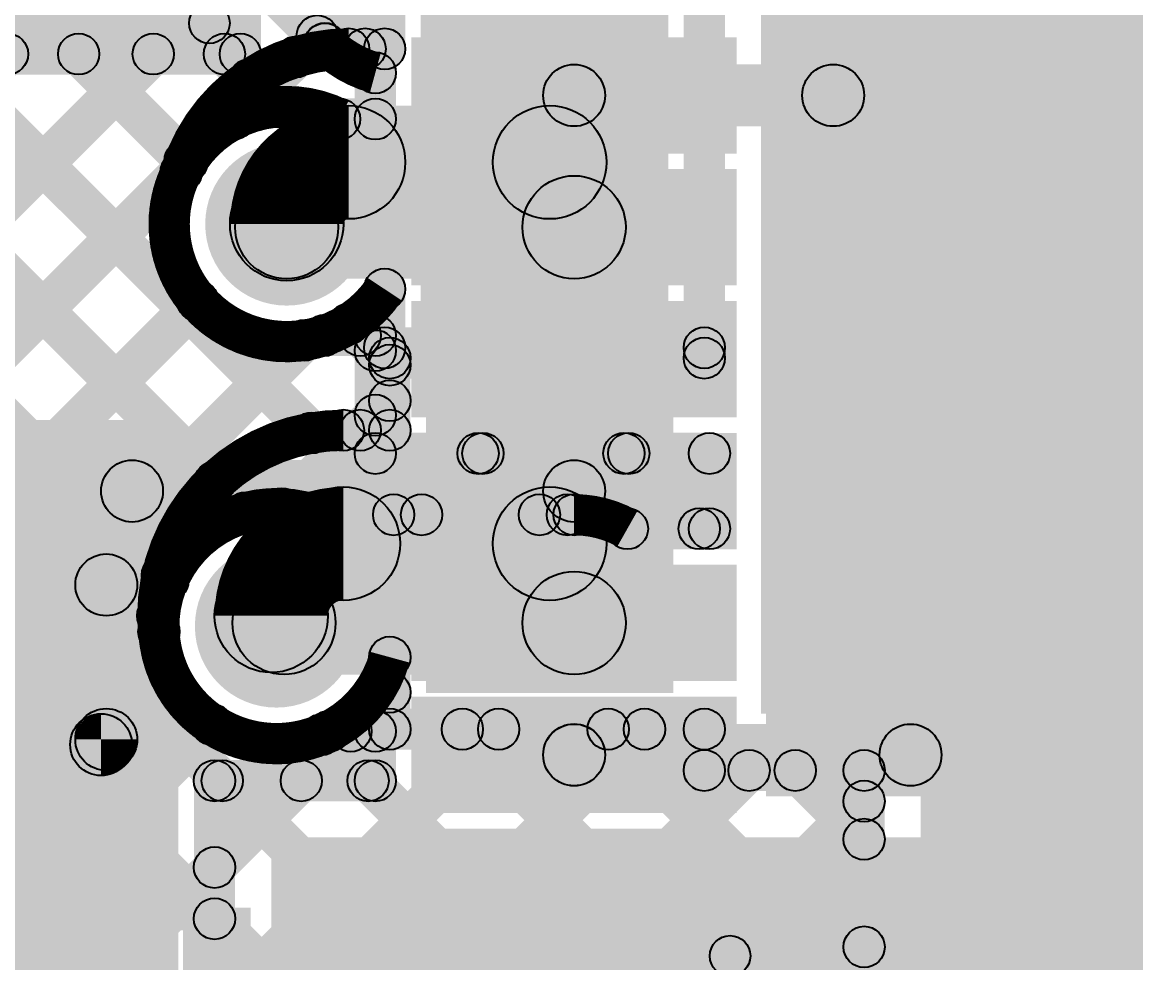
# Model space of a CAD drawing. Header units: millimetres. Extents: x -0.24 to 2.5, y 0 to 2.55.
# Drawn here: x 1.8407 to 2.0567, y 0.5047 to 0.6872 of the extents above; entities that cross this region are included whole.
import ezdxf

# ---------------------------------------------------------------- set-up
doc = ezdxf.new("R2010")
doc.units = ezdxf.units.MM
doc.header["$MEASUREMENT"] = 0
for name, color, linetype in [('BottomLayer', 5, 'Continuous'), ('BottomPaste', 16, 'Continuous'), ('BottomSolder', 6, 'Continuous'), ('TopLayer', 1, 'Continuous'), ('TopOverlay', 2, 'Continuous'), ('TopPaste', 8, 'Continuous'), ('TopSolder', 216, 'Continuous'), ('ViaHoleLayer', 16, 'Continuous')]:
    doc.layers.add(name, color=color, linetype=linetype)

# ---------------------------------------------------------------- blocks, each defined once
blk = doc.blocks.new('RES_0805_B_77')
at = {"layer": 'BottomLayer'}
for points in [[(-0.06, 0.025), (-0.02, 0.025), (-0.02, -0.025), (-0.06, -0.025)], [(0.02, 0.025), (0.06, 0.025), (0.06, -0.025), (0.02, -0.025)]]:
    blk.add_hatch(color=5, dxfattribs=at).paths.add_polyline_path(points)
at = {"layer": 'BottomPaste'}
for points in [[(-0.06, 0.025), (-0.02, 0.025), (-0.02, -0.025), (-0.06, -0.025)], [(0.02, 0.025), (0.06, 0.025), (0.06, -0.025), (0.02, -0.025)]]:
    blk.add_hatch(color=16, dxfattribs=at).paths.add_polyline_path(points)
at = {"layer": 'BottomSolder'}
for points in [[(-0.064, 0.029), (-0.016, 0.029), (-0.016, -0.029), (-0.064, -0.029)], [(0.016, 0.029), (0.064, 0.029), (0.064, -0.029), (0.016, -0.029)]]:
    blk.add_hatch(color=6, dxfattribs=at).paths.add_polyline_path(points)
blk = doc.blocks.new('RES_0805_82')
at = {"layer": 'TopLayer'}
for points in [[(-0.06, 0.025), (-0.02, 0.025), (-0.02, -0.025), (-0.06, -0.025)], [(0.02, 0.025), (0.06, 0.025), (0.06, -0.025), (0.02, -0.025)]]:
    blk.add_hatch(color=1, dxfattribs=at).paths.add_polyline_path(points)
at = {"layer": 'TopOverlay'}
h = blk.add_hatch(color=2, dxfattribs=at)
edge = h.paths.add_edge_path()
edge.add_arc((-0.065, 0.03), 0.003937, 0, 360)
h = blk.add_hatch(color=2, dxfattribs=at)
edge = h.paths.add_edge_path()
edge.add_arc((-0.065, 0.03), 0.003937, 0, 360)
for points in [[(-0.065, 0.026063), (-0.065, 0.033937), (0.065, 0.033937), (0.065, 0.026063)], [(-0.061063, -0.03), (-0.068937, -0.03), (-0.068937, 0.03), (-0.061063, 0.03)], [(0.068937, -0.03), (0.061063, -0.03), (0.061063, 0.03), (0.068937, 0.03)], [(-0.065, -0.033937), (-0.065, -0.026063), (0.065, -0.026063), (0.065, -0.033937)]]:
    blk.add_hatch(color=2, dxfattribs=at).paths.add_polyline_path(points)
h = blk.add_hatch(color=2, dxfattribs=at)
edge = h.paths.add_edge_path()
edge.add_arc((0.065, 0.03), 0.003937, 0, 360)
h = blk.add_hatch(color=2, dxfattribs=at)
edge = h.paths.add_edge_path()
edge.add_arc((0.065, 0.03), 0.003937, 0, 360)
h = blk.add_hatch(color=2, dxfattribs=at)
edge = h.paths.add_edge_path()
edge.add_arc((-0.065, -0.03), 0.003937, 0, 360)
h = blk.add_hatch(color=2, dxfattribs=at)
edge = h.paths.add_edge_path()
edge.add_arc((-0.065, -0.03), 0.003937, 0, 360)
h = blk.add_hatch(color=2, dxfattribs=at)
edge = h.paths.add_edge_path()
edge.add_arc((0.065, -0.03), 0.003937, 0, 360)
h = blk.add_hatch(color=2, dxfattribs=at)
edge = h.paths.add_edge_path()
edge.add_arc((0.065, -0.03), 0.003937, 0, 360)
at = {"layer": 'TopPaste'}
for points in [[(-0.06, 0.025), (-0.02, 0.025), (-0.02, -0.025), (-0.06, -0.025)], [(0.02, 0.025), (0.06, 0.025), (0.06, -0.025), (0.02, -0.025)]]:
    blk.add_hatch(color=8, dxfattribs=at).paths.add_polyline_path(points)
at = {"layer": 'TopSolder'}
for points in [[(-0.064, 0.029), (-0.016, 0.029), (-0.016, -0.029), (-0.064, -0.029)], [(0.016, 0.029), (0.064, 0.029), (0.064, -0.029), (0.016, -0.029)]]:
    blk.add_hatch(color=216, dxfattribs=at).paths.add_polyline_path(points)
at = {"layer": 'TopOverlay'}
for centre in [(-0.065, 0.03), (-0.065, 0.03), (0.065, 0.03), (0.065, 0.03), (-0.065, -0.03), (-0.065, -0.03), (0.065, -0.03), (0.065, -0.03)]:
    blk.add_circle(centre, 0.003937, dxfattribs=at)
blk = doc.blocks.new('RES_0805_B_83')
at = {"layer": 'BottomLayer'}
for points in [[(-0.06, 0.025), (-0.02, 0.025), (-0.02, -0.025), (-0.06, -0.025)], [(0.02, 0.025), (0.06, 0.025), (0.06, -0.025), (0.02, -0.025)]]:
    blk.add_hatch(color=5, dxfattribs=at).paths.add_polyline_path(points)
at = {"layer": 'BottomPaste'}
for points in [[(-0.06, 0.025), (-0.02, 0.025), (-0.02, -0.025), (-0.06, -0.025)], [(0.02, 0.025), (0.06, 0.025), (0.06, -0.025), (0.02, -0.025)]]:
    blk.add_hatch(color=16, dxfattribs=at).paths.add_polyline_path(points)
at = {"layer": 'BottomSolder'}
for points in [[(-0.064, 0.029), (-0.016, 0.029), (-0.016, -0.029), (-0.064, -0.029)], [(0.016, 0.029), (0.064, 0.029), (0.064, -0.029), (0.016, -0.029)]]:
    blk.add_hatch(color=6, dxfattribs=at).paths.add_polyline_path(points)
blk = doc.blocks.new('16_TSSOP_102')
at = {"layer": 'TopLayer'}
for points in [[(-0.13681, 0.07126), (-0.08169, 0.07126), (-0.08169, 0.05669), (-0.13681, 0.05669)], [(-0.13681, 0.04567), (-0.08169, 0.04567), (-0.08169, 0.0311), (-0.13681, 0.0311)], [(-0.13681, 0.02008), (-0.08169, 0.02008), (-0.08169, 0.00551), (-0.13681, 0.00551)], [(-0.13681, -0.00551), (-0.08169, -0.00551), (-0.08169, -0.02008), (-0.13681, -0.02008)], [(-0.13681, -0.0311), (-0.08169, -0.0311), (-0.08169, -0.04567), (-0.13681, -0.04567)], [(-0.13681, -0.05669), (-0.08169, -0.05669), (-0.08169, -0.07126), (-0.13681, -0.07126)], [(-0.13681, -0.08228), (-0.08169, -0.08228), (-0.08169, -0.09685), (-0.13681, -0.09685)]]:
    blk.add_hatch(color=1, dxfattribs=at).paths.add_polyline_path(points)
at = {"layer": 'TopOverlay'}
h = blk.add_hatch(color=2, dxfattribs=at)
edge = h.paths.add_edge_path()
edge.add_arc((-0.079, -0.103), 0.00394, 0, 360)
blk.add_hatch(color=2, dxfattribs=at).paths.add_polyline_path([(-0.079, -0.10694), (-0.079, -0.09906), (0.079, -0.09906), (0.079, -0.10694)])
at = {"layer": 'TopPaste'}
for points in [[(-0.13681, 0.07126), (-0.08169, 0.07126), (-0.08169, 0.05669), (-0.13681, 0.05669)], [(-0.13681, 0.04567), (-0.08169, 0.04567), (-0.08169, 0.0311), (-0.13681, 0.0311)], [(-0.13681, 0.02008), (-0.08169, 0.02008), (-0.08169, 0.00551), (-0.13681, 0.00551)], [(-0.13681, -0.00551), (-0.08169, -0.00551), (-0.08169, -0.02008), (-0.13681, -0.02008)], [(-0.13681, -0.0311), (-0.08169, -0.0311), (-0.08169, -0.04567), (-0.13681, -0.04567)], [(-0.13681, -0.05669), (-0.08169, -0.05669), (-0.08169, -0.07126), (-0.13681, -0.07126)], [(-0.13681, -0.08228), (-0.08169, -0.08228), (-0.08169, -0.09685), (-0.13681, -0.09685)]]:
    blk.add_hatch(color=8, dxfattribs=at).paths.add_polyline_path(points)
at = {"layer": 'TopSolder'}
for points in [[(-0.14081, 0.07526), (-0.07769, 0.07526), (-0.07769, 0.05269), (-0.14081, 0.05269)], [(-0.14081, 0.04967), (-0.07769, 0.04967), (-0.07769, 0.0271), (-0.14081, 0.0271)], [(-0.14081, 0.02408), (-0.07769, 0.02408), (-0.07769, 0.00151), (-0.14081, 0.00151)], [(-0.14081, -0.00151), (-0.07769, -0.00151), (-0.07769, -0.02408), (-0.14081, -0.02408)], [(-0.14081, -0.0271), (-0.07769, -0.0271), (-0.07769, -0.04967), (-0.14081, -0.04967)], [(-0.14081, -0.05269), (-0.07769, -0.05269), (-0.07769, -0.07526), (-0.14081, -0.07526)], [(-0.14081, -0.07828), (-0.07769, -0.07828), (-0.07769, -0.10085), (-0.14081, -0.10085)]]:
    blk.add_hatch(color=216, dxfattribs=at).paths.add_polyline_path(points)
at = {"layer": 'TopOverlay'}
blk.add_circle((-0.079, -0.103), 0.00394, dxfattribs=at)

msp = doc.modelspace()

# ---------------------------------------------------------------- hatches: boundary and pattern name
at = {"layer": 'BottomLayer'}
for points in [[(1.89669, 0.67762), (1.89103, 0.68328), (2.35905, 1.15129), (2.3647, 1.14564)], [(1.33567, 0.17317), (1.33001, 0.17883), (2.30201, 1.15083), (2.30767, 1.14517)], [(1.36395, 0.17317), (1.3583, 0.17883), (2.3303, 1.15083), (2.33595, 1.14517)], [(1.48317, 1.10038), (1.48883, 1.10603), (1.91003, 0.68483), (1.90438, 0.67917)], [(1.48317, 1.07209), (1.48883, 1.07775), (1.88766, 0.67891), (1.88201, 0.67326)], [(1.48317, 1.04381), (1.48883, 1.04947), (1.87514, 0.66315), (1.86948, 0.6575)], [(1.48317, 1.01553), (1.48883, 1.02118), (1.89971, 0.6103), (1.89405, 0.60465)], [(1.48317, 0.98724), (1.48883, 0.9929), (1.88091, 0.60081), (1.87526, 0.59516)], [(1.48317, 0.95896), (1.48883, 0.96461), (1.87071, 0.58274), (1.86505, 0.57708)], [(1.48317, 0.93067), (1.48883, 0.93633), (2.00683, 0.41833), (2.00117, 0.41267)], [(1.48317, 0.90239), (1.48883, 0.90805), (2.00683, 0.39005), (2.00117, 0.38439)], [(1.48317, 0.8741), (1.48883, 0.87976), (2.00683, 0.36176), (2.00117, 0.3561)], [(1.984, 0.553), (2.114, 0.553), (2.114, 0.699), (1.984, 0.699)], [(1.915, 0.682), (1.907, 0.682), (1.907, 0.696), (1.915, 0.696)], [(1.977, 0.624), (1.969, 0.624), (1.969, 0.696), (1.977, 0.696)], [(1.977, 0.624), (1.969, 0.624), (1.969, 0.696), (1.977, 0.696)], [(1.904, 0.678), (1.904, 0.686), (1.911, 0.686), (1.911, 0.678)], [(1.904, 0.649), (1.904, 0.671), (1.943, 0.671), (1.943, 0.649)], [(1.39224, 0.17317), (1.38658, 0.17883), (1.86872, 0.66097), (1.87438, 0.65531)], [(1.42052, 0.17317), (1.41486, 0.17883), (1.87193, 0.63589), (1.87759, 0.63024)], [(1.915, 0.624), (1.907, 0.624), (1.907, 0.63538), (1.915, 0.63538)], [(1.9012, 0.62579), (1.90685, 0.63144), (1.91483, 0.62347), (1.90917, 0.61781)], [(1.44881, 0.17317), (1.44315, 0.17883), (1.8926, 0.62828), (1.89825, 0.62262)], [(1.911, 0.62), (1.911, 0.628), (1.973, 0.628), (1.973, 0.62)], [(1.912, 0.618), (1.912, 0.626), (1.973, 0.626), (1.973, 0.618)], [(1.916, 0.608), (1.908, 0.608), (1.908, 0.622), (1.916, 0.622)], [(1.90909, 0.60517), (1.90343, 0.61083), (1.90917, 0.61657), (1.91483, 0.61091)], [(1.903, 0.604), (1.903, 0.612), (1.912, 0.612), (1.912, 0.604)], [(1.903, 0.575), (1.903, 0.597), (1.943, 0.597), (1.943, 0.575)], [(2.015, 0.303), (2.067, 0.303), (2.067, 0.578), (2.015, 0.578)], [(1.47709, 0.17317), (1.47143, 0.17883), (1.86438, 0.57178), (1.87004, 0.56612)], [(1.916, 0.55), (1.908, 0.55), (1.908, 0.56397), (1.916, 0.56397)], [(1.53366, 0.17317), (1.528, 0.17883), (1.90917, 0.56), (1.91483, 0.55434)], [(1.50537, 0.17317), (1.49972, 0.17883), (1.87465, 0.55376), (1.88031, 0.5481)], [(1.912, 0.546), (1.912, 0.554), (1.973, 0.554), (1.973, 0.546)], [(1.56194, 0.17317), (1.55629, 0.17883), (1.93029, 0.55283), (1.93594, 0.54717)], [(1.59023, 0.17317), (1.58457, 0.17883), (1.95857, 0.55283), (1.96423, 0.54717)], [(1.89599, 0.54614), (1.90165, 0.55179), (2.00683, 0.44661), (2.00117, 0.44096)], [(1.92324, 0.54717), (1.9289, 0.55283), (2.00683, 0.4749), (2.00117, 0.46924)], [(1.95153, 0.54717), (1.95718, 0.55283), (2.00683, 0.50318), (2.00117, 0.49753)], [(1.977, 0.542), (1.969, 0.542), (1.969, 0.55), (1.977, 0.55)], [(1.61851, 0.17317), (1.61285, 0.17883), (1.97885, 0.54483), (1.98451, 0.53917)], [(1.973, 0.538), (1.973, 0.546), (2.004, 0.546), (2.004, 0.538)], [(1.98781, 0.53917), (1.99347, 0.54483), (2.00683, 0.53147), (2.00117, 0.52581)], [(2.008, 0.292), (2, 0.292), (2, 0.542), (2.008, 0.542)], [(1.6468, 0.17317), (1.64114, 0.17883), (2.00117, 0.53886), (2.00683, 0.5332)], [(1.67508, 0.17317), (1.66942, 0.17883), (2.00117, 0.51058), (2.00683, 0.50492)]]:
    msp.add_hatch(color=5, dxfattribs=at).paths.add_polyline_path(points)
h = msp.add_hatch(color=5, dxfattribs=at)
edge = h.paths.add_edge_path()
edge.add_arc((1.904, 0.682), 0.004, 0, 360)
h = msp.add_hatch(color=5, dxfattribs=at)
edge = h.paths.add_edge_path()
edge.add_arc((1.904, 0.682), 0.004, 0, 360)
h = msp.add_hatch(color=5, dxfattribs=at)
edge = h.paths.add_edge_path()
edge.add_arc((1.9072, 0.682), 0.004, 0, 360)
h = msp.add_hatch(color=5, dxfattribs=at)
edge = h.paths.add_edge_path()
edge.add_arc((1.911, 0.682), 0.004, 0, 360)
h = msp.add_hatch(color=5, dxfattribs=at)
edge = h.paths.add_edge_path()
edge.add_arc((1.911, 0.682), 0.004, 0, 360)
h = msp.add_hatch(color=5, dxfattribs=at)
edge = h.paths.add_edge_path()
edge.add_arc((1.89386, 0.68045), 0.004, 0, 360)
h = msp.add_hatch(color=5, dxfattribs=at)
edge = h.paths.add_edge_path()
edge.add_arc((1.88484, 0.67608), 0.004, 0, 360)
h = msp.add_hatch(color=5, dxfattribs=at)
edge = h.paths.add_edge_path()
edge.add_arc((1.904, 0.66), 0.011, 0, 360)
h = msp.add_hatch(color=5, dxfattribs=at)
edge = h.paths.add_edge_path()
edge.add_arc((1.904, 0.66), 0.011, 0, 360)
h = msp.add_hatch(color=5, dxfattribs=at)
edge = h.paths.add_edge_path()
edge.add_arc((1.943, 0.66), 0.011, 0, 360)
h = msp.add_hatch(color=5, dxfattribs=at)
edge = h.paths.add_edge_path()
edge.add_arc((1.87231, 0.66033), 0.004, 0, 360)
h = msp.add_hatch(color=5, dxfattribs=at)
edge = h.paths.add_edge_path()
edge.add_arc((1.87151, 0.65803), 0.004, 0, 360)
h = msp.add_hatch(color=5, dxfattribs=at)
edge = h.paths.add_edge_path()
edge.add_arc((1.87151, 0.65803), 0.004, 0, 360)
h = msp.add_hatch(color=5, dxfattribs=at)
edge = h.paths.add_edge_path()
edge.add_arc((1.87155, 0.65814), 0.004, 0, 360)
h = msp.add_hatch(color=5, dxfattribs=at)
edge = h.paths.add_edge_path()
edge.add_arc((1.892, 0.648), 0.01181, 0, 360)
h = msp.add_hatch(color=5, dxfattribs=at)
edge = h.paths.add_edge_path()
edge.add_arc((1.892, 0.648), 0.011, 0, 360)
h = msp.add_hatch(color=5, dxfattribs=at)
edge = h.paths.add_edge_path()
edge.add_arc((1.911, 0.63538), 0.004, 0, 360)
h = msp.add_hatch(color=5, dxfattribs=at)
edge = h.paths.add_edge_path()
edge.add_arc((1.911, 0.63538), 0.004, 0, 360)
h = msp.add_hatch(color=5, dxfattribs=at)
edge = h.paths.add_edge_path()
edge.add_arc((1.87476, 0.63307), 0.004, 0, 360)
h = msp.add_hatch(color=5, dxfattribs=at)
edge = h.paths.add_edge_path()
edge.add_arc((1.90402, 0.62862), 0.004, 0, 360)
h = msp.add_hatch(color=5, dxfattribs=at)
edge = h.paths.add_edge_path()
edge.add_arc((1.89542, 0.62545), 0.004, 0, 360)
h = msp.add_hatch(color=5, dxfattribs=at)
edge = h.paths.add_edge_path()
edge.add_arc((1.911, 0.624), 0.004, 0, 360)
h = msp.add_hatch(color=5, dxfattribs=at)
edge = h.paths.add_edge_path()
edge.add_arc((1.911, 0.624), 0.004, 0, 360)
h = msp.add_hatch(color=5, dxfattribs=at)
edge = h.paths.add_edge_path()
edge.add_arc((1.973, 0.624), 0.004, 0, 360)
h = msp.add_hatch(color=5, dxfattribs=at)
edge = h.paths.add_edge_path()
edge.add_arc((1.973, 0.624), 0.004, 0, 360)
h = msp.add_hatch(color=5, dxfattribs=at)
edge = h.paths.add_edge_path()
edge.add_arc((1.973, 0.624), 0.004, 0, 360)
h = msp.add_hatch(color=5, dxfattribs=at)
edge = h.paths.add_edge_path()
edge.add_arc((1.912, 0.622), 0.004, 0, 360)
h = msp.add_hatch(color=5, dxfattribs=at)
edge = h.paths.add_edge_path()
edge.add_arc((1.912, 0.622), 0.004, 0, 360)
h = msp.add_hatch(color=5, dxfattribs=at)
edge = h.paths.add_edge_path()
edge.add_arc((1.912, 0.62064), 0.004, 0, 360)
h = msp.add_hatch(color=5, dxfattribs=at)
edge = h.paths.add_edge_path()
edge.add_arc((1.973, 0.622), 0.004, 0, 360)
h = msp.add_hatch(color=5, dxfattribs=at)
edge = h.paths.add_edge_path()
edge.add_arc((1.912, 0.61374), 0.004, 0, 360)
h = msp.add_hatch(color=5, dxfattribs=at)
edge = h.paths.add_edge_path()
edge.add_arc((1.89688, 0.60748), 0.004, 0, 360)
h = msp.add_hatch(color=5, dxfattribs=at)
edge = h.paths.add_edge_path()
edge.add_arc((1.903, 0.608), 0.004, 0, 360)
h = msp.add_hatch(color=5, dxfattribs=at)
edge = h.paths.add_edge_path()
edge.add_arc((1.903, 0.608), 0.004, 0, 360)
h = msp.add_hatch(color=5, dxfattribs=at)
edge = h.paths.add_edge_path()
edge.add_arc((1.90626, 0.608), 0.004, 0, 360)
h = msp.add_hatch(color=5, dxfattribs=at)
edge = h.paths.add_edge_path()
edge.add_arc((1.912, 0.608), 0.004, 0, 360)
h = msp.add_hatch(color=5, dxfattribs=at)
edge = h.paths.add_edge_path()
edge.add_arc((1.912, 0.608), 0.004, 0, 360)
h = msp.add_hatch(color=5, dxfattribs=at)
edge = h.paths.add_edge_path()
edge.add_arc((1.87809, 0.59799), 0.004, 0, 360)
h = msp.add_hatch(color=5, dxfattribs=at)
edge = h.paths.add_edge_path()
edge.add_arc((1.903, 0.586), 0.011, 0, 360)
h = msp.add_hatch(color=5, dxfattribs=at)
edge = h.paths.add_edge_path()
edge.add_arc((1.903, 0.586), 0.011, 0, 360)
h = msp.add_hatch(color=5, dxfattribs=at)
edge = h.paths.add_edge_path()
edge.add_arc((1.943, 0.586), 0.011, 0, 360)
h = msp.add_hatch(color=5, dxfattribs=at)
edge = h.paths.add_edge_path()
edge.add_arc((1.86788, 0.57991), 0.004, 0, 360)
h = msp.add_hatch(color=5, dxfattribs=at)
edge = h.paths.add_edge_path()
edge.add_arc((1.889, 0.572), 0.011, 0, 360)
h = msp.add_hatch(color=5, dxfattribs=at)
edge = h.paths.add_edge_path()
edge.add_arc((1.89, 0.57), 0.01181, 0, 360)
h = msp.add_hatch(color=5, dxfattribs=at)
edge = h.paths.add_edge_path()
edge.add_arc((1.867, 0.572), 0.004, 0, 360)
h = msp.add_hatch(color=5, dxfattribs=at)
edge = h.paths.add_edge_path()
edge.add_arc((1.867, 0.572), 0.004, 0, 360)
h = msp.add_hatch(color=5, dxfattribs=at)
edge = h.paths.add_edge_path()
edge.add_arc((1.86721, 0.56895), 0.004, 0, 360)
h = msp.add_hatch(color=5, dxfattribs=at)
edge = h.paths.add_edge_path()
edge.add_arc((1.86721, 0.56894), 0.004, 0, 360)
h = msp.add_hatch(color=5, dxfattribs=at)
edge = h.paths.add_edge_path()
edge.add_arc((1.86721, 0.56894), 0.004, 0, 360)
h = msp.add_hatch(color=5, dxfattribs=at)
edge = h.paths.add_edge_path()
edge.add_arc((1.912, 0.56397), 0.004, 0, 360)
h = msp.add_hatch(color=5, dxfattribs=at)
edge = h.paths.add_edge_path()
edge.add_arc((1.912, 0.56397), 0.004, 0, 360)
h = msp.add_hatch(color=5, dxfattribs=at)
edge = h.paths.add_edge_path()
edge.add_arc((1.912, 0.55717), 0.004, 0, 360)
h = msp.add_hatch(color=5, dxfattribs=at)
edge = h.paths.add_edge_path()
edge.add_arc((1.87748, 0.55093), 0.004, 0, 360)
h = msp.add_hatch(color=5, dxfattribs=at)
edge = h.paths.add_edge_path()
edge.add_arc((1.89882, 0.54896), 0.004, 0, 360)
h = msp.add_hatch(color=5, dxfattribs=at)
edge = h.paths.add_edge_path()
edge.add_arc((1.912, 0.55), 0.004, 0, 360)
h = msp.add_hatch(color=5, dxfattribs=at)
edge = h.paths.add_edge_path()
edge.add_arc((1.912, 0.55), 0.004, 0, 360)
h = msp.add_hatch(color=5, dxfattribs=at)
edge = h.paths.add_edge_path()
edge.add_arc((1.92607, 0.55), 0.004, 0, 360)
h = msp.add_hatch(color=5, dxfattribs=at)
edge = h.paths.add_edge_path()
edge.add_arc((1.93311, 0.55), 0.004, 0, 360)
h = msp.add_hatch(color=5, dxfattribs=at)
edge = h.paths.add_edge_path()
edge.add_arc((1.95435, 0.55), 0.004, 0, 360)
h = msp.add_hatch(color=5, dxfattribs=at)
edge = h.paths.add_edge_path()
edge.add_arc((1.9614, 0.55), 0.004, 0, 360)
h = msp.add_hatch(color=5, dxfattribs=at)
edge = h.paths.add_edge_path()
edge.add_arc((1.973, 0.55), 0.004, 0, 360)
h = msp.add_hatch(color=5, dxfattribs=at)
edge = h.paths.add_edge_path()
edge.add_arc((1.973, 0.55), 0.004, 0, 360)
h = msp.add_hatch(color=5, dxfattribs=at)
edge = h.paths.add_edge_path()
edge.add_arc((1.973, 0.542), 0.004, 0, 360)
h = msp.add_hatch(color=5, dxfattribs=at)
edge = h.paths.add_edge_path()
edge.add_arc((1.973, 0.542), 0.004, 0, 360)
h = msp.add_hatch(color=5, dxfattribs=at)
edge = h.paths.add_edge_path()
edge.add_arc((1.98168, 0.542), 0.004, 0, 360)
h = msp.add_hatch(color=5, dxfattribs=at)
edge = h.paths.add_edge_path()
edge.add_arc((1.99064, 0.542), 0.004, 0, 360)
h = msp.add_hatch(color=5, dxfattribs=at)
edge = h.paths.add_edge_path()
edge.add_arc((2.004, 0.542), 0.004, 0, 360)
h = msp.add_hatch(color=5, dxfattribs=at)
edge = h.paths.add_edge_path()
edge.add_arc((2.004, 0.542), 0.004, 0, 360)
h = msp.add_hatch(color=5, dxfattribs=at)
edge = h.paths.add_edge_path()
edge.add_arc((2.004, 0.53603), 0.004, 0, 360)
h = msp.add_hatch(color=5, dxfattribs=at)
edge = h.paths.add_edge_path()
edge.add_arc((2.004, 0.52864), 0.004, 0, 360)
h = msp.add_hatch(color=5, dxfattribs=at)
edge = h.paths.add_edge_path()
edge.add_arc((2.004, 0.50775), 0.004, 0, 360)
at = {"layer": 'BottomSolder'}
h = msp.add_hatch(color=6, dxfattribs=at)
edge = h.paths.add_edge_path()
edge.add_arc((1.892, 0.648), 0.01581, 0, 360)
h = msp.add_hatch(color=6, dxfattribs=at)
edge = h.paths.add_edge_path()
edge.add_arc((1.89, 0.57), 0.01581, 0, 360)
at = {"layer": 'TopLayer'}
for points in [[(1.72817, 0.74224), (1.73383, 0.7479), (1.88688, 0.59485), (1.88122, 0.58919)], [(1.72817, 0.71396), (1.73383, 0.71961), (1.87179, 0.58165), (1.86614, 0.57599)], [(1.985, 0.537), (2.125, 0.537), (2.125, 0.717), (1.985, 0.717)], [(1.88463, 0.69217), (1.89028, 0.69783), (1.90223, 0.68588), (1.89658, 0.68022)], [(1.887, 0.681), (1.879, 0.681), (1.879, 0.695), (1.887, 0.695)], [(1.72817, 0.68567), (1.73383, 0.69133), (1.88233, 0.54283), (1.87667, 0.53717)], [(1.88465, 0.66559), (1.879, 0.67124), (1.8951, 0.68735), (1.90076, 0.68169)], [(1.821, 0.677), (1.821, 0.685), (1.883, 0.685), (1.883, 0.677)], [(1.28895, 0.09817), (1.2833, 0.10383), (1.8633, 0.68383), (1.86895, 0.67817)], [(1.82053, 0.67817), (1.82618, 0.68383), (1.91557, 0.59444), (1.90991, 0.58879)], [(1.84881, 0.67817), (1.85447, 0.68383), (1.87544, 0.66285), (1.86979, 0.6572)], [(1.87709, 0.67817), (1.88275, 0.68383), (1.89301, 0.67357), (1.88735, 0.66791)], [(1.94775, 0.66698), (1.94775, 0.67898), (1.998, 0.67898), (1.998, 0.66698)], [(1.91319, 0.66839), (1.90519, 0.66839), (1.90519, 0.67735), (1.91319, 0.67735)], [(1.90224, 0.66439), (1.90224, 0.67239), (1.90919, 0.67239), (1.90919, 0.66439)], [(1.7244, 0.66116), (1.73006, 0.66682), (1.88083, 0.51605), (1.87517, 0.51039)], [(1.31724, 0.09817), (1.31158, 0.10383), (1.86876, 0.661), (1.87441, 0.65535)], [(1.892, 0.63739), (1.892, 0.65739), (1.94775, 0.65739), (1.94775, 0.63739)], [(1.71049, 0.64679), (1.71614, 0.65245), (1.88083, 0.48776), (1.87517, 0.4821)], [(1.34552, 0.09817), (1.33986, 0.10383), (1.87193, 0.63589), (1.87759, 0.63024)], [(1.89929, 0.62239), (1.89929, 0.63039), (1.90919, 0.63039), (1.90919, 0.62239)], [(1.90342, 0.62356), (1.90908, 0.62921), (1.91202, 0.62628), (1.90636, 0.62062)], [(1.37381, 0.09817), (1.36815, 0.10383), (1.8926, 0.62828), (1.89825, 0.62262)], [(1.91319, 0.60351), (1.90519, 0.60351), (1.90519, 0.62639), (1.91319, 0.62639)], [(1.89388, 0.58996), (1.88822, 0.59562), (1.90636, 0.61376), (1.91202, 0.6081)], [(1.631, 0.369), (1.871, 0.369), (1.871, 0.61), (1.631, 0.61)], [(1.90919, 0.59951), (1.90919, 0.60751), (1.974, 0.60751), (1.974, 0.59951)], [(1.92099, 0.58879), (1.91533, 0.59444), (1.92723, 0.60634), (1.93289, 0.60068)], [(1.9263, 0.60068), (1.93196, 0.60634), (1.94385, 0.59444), (1.9382, 0.58879)], [(1.94927, 0.58879), (1.94362, 0.59444), (1.95551, 0.60634), (1.96117, 0.60068)], [(1.95458, 0.60068), (1.96024, 0.60634), (1.97485, 0.59173), (1.96919, 0.58607)], [(1.978, 0.5889), (1.97, 0.5889), (1.97, 0.60351), (1.978, 0.60351)], [(1.862, 0.5902), (1.862, 0.6022), (1.94775, 0.6022), (1.94775, 0.5902)], [(1.89729, 0.58761), (1.89729, 0.59561), (1.94775, 0.59561), (1.94775, 0.58761)], [(1.95808, 0.5849), (1.95808, 0.5929), (1.974, 0.5929), (1.974, 0.5849)], [(1.89148, 0.56061), (1.89148, 0.58061), (1.94775, 0.58061), (1.94775, 0.56061)], [(1.863, 0.548), (1.851, 0.548), (1.851, 0.578), (1.863, 0.578)], [(1.40209, 0.09817), (1.39643, 0.10383), (1.86438, 0.57178), (1.87004, 0.56612)], [(1.43037, 0.09817), (1.42472, 0.10383), (1.87465, 0.55376), (1.88031, 0.5481)], [(1.90024, 0.54561), (1.90024, 0.55361), (1.90919, 0.55361), (1.90919, 0.54561)], [(1.89766, 0.53717), (1.892, 0.54283), (1.90162, 0.55244), (1.90727, 0.54679)], [(1.89599, 0.54614), (1.90165, 0.55179), (1.91061, 0.54283), (1.90496, 0.53717)], [(1.94775, 0.539), (1.94775, 0.551), (2.013, 0.551), (2.013, 0.539)], [(1.91319, 0.54), (1.90519, 0.54), (1.90519, 0.54961), (1.91319, 0.54961)], [(1.95375, 0.545), (1.94175, 0.545), (1.94175, 0.54502), (1.95375, 0.54502)], [(1.878, 0.536), (1.878, 0.544), (1.90919, 0.544), (1.90919, 0.536)], [(1.882, 0.441), (1.874, 0.441), (1.874, 0.54), (1.882, 0.54)], [(1.889, 0.452), (2.121, 0.452), (2.121, 0.529), (1.889, 0.529)], [(1.45866, 0.09817), (1.453, 0.10383), (1.87517, 0.526), (1.88083, 0.52034)]]:
    msp.add_hatch(color=1, dxfattribs=at).paths.add_polyline_path(points)
h = msp.add_hatch(color=1, dxfattribs=at)
edge = h.paths.add_edge_path()
edge.add_arc((1.89793, 0.68452), 0.004, 0, 360)
h = msp.add_hatch(color=1, dxfattribs=at)
edge = h.paths.add_edge_path()
edge.add_arc((1.8994, 0.68305), 0.004, 0, 360)
h = msp.add_hatch(color=1, dxfattribs=at)
edge = h.paths.add_edge_path()
edge.add_arc((1.8994, 0.68305), 0.004, 0, 360)
h = msp.add_hatch(color=1, dxfattribs=at)
edge = h.paths.add_edge_path()
edge.add_arc((1.89944, 0.68301), 0.004, 0, 360)
h = msp.add_hatch(color=1, dxfattribs=at)
edge = h.paths.add_edge_path()
edge.add_arc((1.83784, 0.681), 0.004, 0, 360)
h = msp.add_hatch(color=1, dxfattribs=at)
edge = h.paths.add_edge_path()
edge.add_arc((1.85164, 0.681), 0.004, 0, 360)
h = msp.add_hatch(color=1, dxfattribs=at)
edge = h.paths.add_edge_path()
edge.add_arc((1.86612, 0.681), 0.004, 0, 360)
h = msp.add_hatch(color=1, dxfattribs=at)
edge = h.paths.add_edge_path()
edge.add_arc((1.87992, 0.681), 0.004, 0, 360)
h = msp.add_hatch(color=1, dxfattribs=at)
edge = h.paths.add_edge_path()
edge.add_arc((1.883, 0.681), 0.004, 0, 360)
h = msp.add_hatch(color=1, dxfattribs=at)
edge = h.paths.add_edge_path()
edge.add_arc((1.883, 0.681), 0.004, 0, 360)
h = msp.add_hatch(color=1, dxfattribs=at)
edge = h.paths.add_edge_path()
edge.add_arc((1.90919, 0.67735), 0.004, 0, 360)
h = msp.add_hatch(color=1, dxfattribs=at)
edge = h.paths.add_edge_path()
edge.add_arc((1.90919, 0.67735), 0.004, 0, 360)
h = msp.add_hatch(color=1, dxfattribs=at)
edge = h.paths.add_edge_path()
edge.add_arc((1.90919, 0.67735), 0.004, 0, 360)
h = msp.add_hatch(color=1, dxfattribs=at)
edge = h.paths.add_edge_path()
edge.add_arc((1.94775, 0.67298), 0.006, 0, 360)
h = msp.add_hatch(color=1, dxfattribs=at)
edge = h.paths.add_edge_path()
edge.add_arc((1.998, 0.67298), 0.006, 0, 360)
h = msp.add_hatch(color=1, dxfattribs=at)
edge = h.paths.add_edge_path()
edge.add_arc((1.89018, 0.67074), 0.004, 0, 360)
h = msp.add_hatch(color=1, dxfattribs=at)
edge = h.paths.add_edge_path()
edge.add_arc((1.88182, 0.66842), 0.004, 0, 360)
h = msp.add_hatch(color=1, dxfattribs=at)
edge = h.paths.add_edge_path()
edge.add_arc((1.90224, 0.66839), 0.004, 0, 360)
h = msp.add_hatch(color=1, dxfattribs=at)
edge = h.paths.add_edge_path()
edge.add_arc((1.90224, 0.66839), 0.004, 0, 360)
h = msp.add_hatch(color=1, dxfattribs=at)
edge = h.paths.add_edge_path()
edge.add_arc((1.90919, 0.66839), 0.004, 0, 360)
h = msp.add_hatch(color=1, dxfattribs=at)
edge = h.paths.add_edge_path()
edge.add_arc((1.90919, 0.66839), 0.004, 0, 360)
h = msp.add_hatch(color=1, dxfattribs=at)
edge = h.paths.add_edge_path()
edge.add_arc((1.87262, 0.66002), 0.004, 0, 360)
h = msp.add_hatch(color=1, dxfattribs=at)
edge = h.paths.add_edge_path()
edge.add_arc((1.87158, 0.65818), 0.004, 0, 360)
h = msp.add_hatch(color=1, dxfattribs=at)
edge = h.paths.add_edge_path()
edge.add_arc((1.892, 0.648), 0.01181, 0, 360)
h = msp.add_hatch(color=1, dxfattribs=at)
edge = h.paths.add_edge_path()
edge.add_arc((1.892, 0.64739), 0.01, 0, 360)
h = msp.add_hatch(color=1, dxfattribs=at)
edge = h.paths.add_edge_path()
edge.add_arc((1.94775, 0.64739), 0.01, 0, 360)
h = msp.add_hatch(color=1, dxfattribs=at)
edge = h.paths.add_edge_path()
edge.add_arc((1.87476, 0.63307), 0.004, 0, 360)
h = msp.add_hatch(color=1, dxfattribs=at)
edge = h.paths.add_edge_path()
edge.add_arc((1.89542, 0.62545), 0.004, 0, 360)
h = msp.add_hatch(color=1, dxfattribs=at)
edge = h.paths.add_edge_path()
edge.add_arc((1.89929, 0.62639), 0.004, 0, 360)
h = msp.add_hatch(color=1, dxfattribs=at)
edge = h.paths.add_edge_path()
edge.add_arc((1.89929, 0.62639), 0.004, 0, 360)
h = msp.add_hatch(color=1, dxfattribs=at)
edge = h.paths.add_edge_path()
edge.add_arc((1.90625, 0.62639), 0.004, 0, 360)
h = msp.add_hatch(color=1, dxfattribs=at)
edge = h.paths.add_edge_path()
edge.add_arc((1.90919, 0.62639), 0.004, 0, 360)
h = msp.add_hatch(color=1, dxfattribs=at)
edge = h.paths.add_edge_path()
edge.add_arc((1.90919, 0.62639), 0.004, 0, 360)
h = msp.add_hatch(color=1, dxfattribs=at)
edge = h.paths.add_edge_path()
edge.add_arc((1.90919, 0.62345), 0.004, 0, 360)
h = msp.add_hatch(color=1, dxfattribs=at)
edge = h.paths.add_edge_path()
edge.add_arc((1.90919, 0.61093), 0.004, 0, 360)
h = msp.add_hatch(color=1, dxfattribs=at)
edge = h.paths.add_edge_path()
edge.add_arc((1.90919, 0.60351), 0.004, 0, 360)
h = msp.add_hatch(color=1, dxfattribs=at)
edge = h.paths.add_edge_path()
edge.add_arc((1.90919, 0.60351), 0.004, 0, 360)
h = msp.add_hatch(color=1, dxfattribs=at)
edge = h.paths.add_edge_path()
edge.add_arc((1.92913, 0.60351), 0.004, 0, 360)
h = msp.add_hatch(color=1, dxfattribs=at)
edge = h.paths.add_edge_path()
edge.add_arc((1.93006, 0.60351), 0.004, 0, 360)
h = msp.add_hatch(color=1, dxfattribs=at)
edge = h.paths.add_edge_path()
edge.add_arc((1.95741, 0.60351), 0.004, 0, 360)
h = msp.add_hatch(color=1, dxfattribs=at)
edge = h.paths.add_edge_path()
edge.add_arc((1.95834, 0.60351), 0.004, 0, 360)
h = msp.add_hatch(color=1, dxfattribs=at)
edge = h.paths.add_edge_path()
edge.add_arc((1.974, 0.60351), 0.004, 0, 360)
h = msp.add_hatch(color=1, dxfattribs=at)
edge = h.paths.add_edge_path()
edge.add_arc((1.974, 0.60351), 0.004, 0, 360)
h = msp.add_hatch(color=1, dxfattribs=at)
edge = h.paths.add_edge_path()
edge.add_arc((1.862, 0.5962), 0.006, 0, 360)
h = msp.add_hatch(color=1, dxfattribs=at)
edge = h.paths.add_edge_path()
edge.add_arc((1.94775, 0.5962), 0.006, 0, 360)
h = msp.add_hatch(color=1, dxfattribs=at)
edge = h.paths.add_edge_path()
edge.add_arc((1.89105, 0.59279), 0.004, 0, 360)
h = msp.add_hatch(color=1, dxfattribs=at)
edge = h.paths.add_edge_path()
edge.add_arc((1.88405, 0.59202), 0.004, 0, 360)
h = msp.add_hatch(color=1, dxfattribs=at)
edge = h.paths.add_edge_path()
edge.add_arc((1.89729, 0.59161), 0.004, 0, 360)
h = msp.add_hatch(color=1, dxfattribs=at)
edge = h.paths.add_edge_path()
edge.add_arc((1.89729, 0.59161), 0.004, 0, 360)
h = msp.add_hatch(color=1, dxfattribs=at)
edge = h.paths.add_edge_path()
edge.add_arc((1.91274, 0.59161), 0.004, 0, 360)
h = msp.add_hatch(color=1, dxfattribs=at)
edge = h.paths.add_edge_path()
edge.add_arc((1.91816, 0.59161), 0.004, 0, 360)
h = msp.add_hatch(color=1, dxfattribs=at)
edge = h.paths.add_edge_path()
edge.add_arc((1.94102, 0.59161), 0.004, 0, 360)
h = msp.add_hatch(color=1, dxfattribs=at)
edge = h.paths.add_edge_path()
edge.add_arc((1.94644, 0.59161), 0.004, 0, 360)
h = msp.add_hatch(color=1, dxfattribs=at)
edge = h.paths.add_edge_path()
edge.add_arc((1.94775, 0.59161), 0.004, 0, 360)
h = msp.add_hatch(color=1, dxfattribs=at)
edge = h.paths.add_edge_path()
edge.add_arc((1.94775, 0.59161), 0.004, 0, 360)
h = msp.add_hatch(color=1, dxfattribs=at)
edge = h.paths.add_edge_path()
edge.add_arc((1.95808, 0.5889), 0.004, 0, 360)
h = msp.add_hatch(color=1, dxfattribs=at)
edge = h.paths.add_edge_path()
edge.add_arc((1.95808, 0.5889), 0.004, 0, 360)
h = msp.add_hatch(color=1, dxfattribs=at)
edge = h.paths.add_edge_path()
edge.add_arc((1.97202, 0.5889), 0.004, 0, 360)
h = msp.add_hatch(color=1, dxfattribs=at)
edge = h.paths.add_edge_path()
edge.add_arc((1.974, 0.5889), 0.004, 0, 360)
h = msp.add_hatch(color=1, dxfattribs=at)
edge = h.paths.add_edge_path()
edge.add_arc((1.974, 0.5889), 0.004, 0, 360)
h = msp.add_hatch(color=1, dxfattribs=at)
edge = h.paths.add_edge_path()
edge.add_arc((1.857, 0.578), 0.006, 0, 360)
h = msp.add_hatch(color=1, dxfattribs=at)
edge = h.paths.add_edge_path()
edge.add_arc((1.86896, 0.57882), 0.004, 0, 360)
h = msp.add_hatch(color=1, dxfattribs=at)
edge = h.paths.add_edge_path()
edge.add_arc((1.89, 0.57), 0.01181, 0, 360)
h = msp.add_hatch(color=1, dxfattribs=at)
edge = h.paths.add_edge_path()
edge.add_arc((1.89148, 0.57061), 0.01, 0, 360)
h = msp.add_hatch(color=1, dxfattribs=at)
edge = h.paths.add_edge_path()
edge.add_arc((1.94775, 0.57061), 0.01, 0, 360)
h = msp.add_hatch(color=1, dxfattribs=at)
edge = h.paths.add_edge_path()
edge.add_arc((1.86721, 0.56895), 0.004, 0, 360)
h = msp.add_hatch(color=1, dxfattribs=at)
edge = h.paths.add_edge_path()
edge.add_arc((1.856, 0.547), 0.006, 0, 360)
h = msp.add_hatch(color=1, dxfattribs=at)
edge = h.paths.add_edge_path()
edge.add_arc((1.857, 0.548), 0.006, 0, 360)
h = msp.add_hatch(color=1, dxfattribs=at)
edge = h.paths.add_edge_path()
edge.add_arc((1.857, 0.548), 0.006, 0, 360)
h = msp.add_hatch(color=1, dxfattribs=at)
edge = h.paths.add_edge_path()
edge.add_arc((1.87748, 0.55093), 0.004, 0, 360)
h = msp.add_hatch(color=1, dxfattribs=at)
edge = h.paths.add_edge_path()
edge.add_arc((1.89882, 0.54896), 0.004, 0, 360)
h = msp.add_hatch(color=1, dxfattribs=at)
edge = h.paths.add_edge_path()
edge.add_arc((1.90024, 0.54961), 0.004, 0, 360)
h = msp.add_hatch(color=1, dxfattribs=at)
edge = h.paths.add_edge_path()
edge.add_arc((1.90024, 0.54961), 0.004, 0, 360)
h = msp.add_hatch(color=1, dxfattribs=at)
edge = h.paths.add_edge_path()
edge.add_arc((1.90444, 0.54961), 0.004, 0, 360)
h = msp.add_hatch(color=1, dxfattribs=at)
edge = h.paths.add_edge_path()
edge.add_arc((1.90919, 0.54961), 0.004, 0, 360)
h = msp.add_hatch(color=1, dxfattribs=at)
edge = h.paths.add_edge_path()
edge.add_arc((1.90919, 0.54961), 0.004, 0, 360)
h = msp.add_hatch(color=1, dxfattribs=at)
edge = h.paths.add_edge_path()
edge.add_arc((1.94775, 0.54502), 0.006, 0, 360)
h = msp.add_hatch(color=1, dxfattribs=at)
edge = h.paths.add_edge_path()
edge.add_arc((1.94775, 0.545), 0.006, 0, 360)
h = msp.add_hatch(color=1, dxfattribs=at)
edge = h.paths.add_edge_path()
edge.add_arc((1.94775, 0.545), 0.006, 0, 360)
h = msp.add_hatch(color=1, dxfattribs=at)
edge = h.paths.add_edge_path()
edge.add_arc((2.013, 0.545), 0.006, 0, 360)
h = msp.add_hatch(color=1, dxfattribs=at)
edge = h.paths.add_edge_path()
edge.add_arc((1.878, 0.54), 0.004, 0, 360)
h = msp.add_hatch(color=1, dxfattribs=at)
edge = h.paths.add_edge_path()
edge.add_arc((1.878, 0.54), 0.004, 0, 360)
h = msp.add_hatch(color=1, dxfattribs=at)
edge = h.paths.add_edge_path()
edge.add_arc((1.8795, 0.54), 0.004, 0, 360)
h = msp.add_hatch(color=1, dxfattribs=at)
edge = h.paths.add_edge_path()
edge.add_arc((1.89483, 0.54), 0.004, 0, 360)
h = msp.add_hatch(color=1, dxfattribs=at)
edge = h.paths.add_edge_path()
edge.add_arc((1.90779, 0.54), 0.004, 0, 360)
h = msp.add_hatch(color=1, dxfattribs=at)
edge = h.paths.add_edge_path()
edge.add_arc((1.90919, 0.54), 0.004, 0, 360)
h = msp.add_hatch(color=1, dxfattribs=at)
edge = h.paths.add_edge_path()
edge.add_arc((1.90919, 0.54), 0.004, 0, 360)
h = msp.add_hatch(color=1, dxfattribs=at)
edge = h.paths.add_edge_path()
edge.add_arc((1.878, 0.52317), 0.004, 0, 360)
h = msp.add_hatch(color=1, dxfattribs=at)
edge = h.paths.add_edge_path()
edge.add_arc((1.878, 0.51322), 0.004, 0, 360)
at = {"layer": 'TopSolder'}
h = msp.add_hatch(color=216, dxfattribs=at)
edge = h.paths.add_edge_path()
edge.add_arc((1.892, 0.648), 0.01581, 0, 360)
h = msp.add_hatch(color=216, dxfattribs=at)
edge = h.paths.add_edge_path()
edge.add_arc((1.89, 0.57), 0.01581, 0, 360)
at = {"layer": 'ViaHoleLayer'}
h = msp.add_hatch(color=16, dxfattribs=at)
edge = h.paths.add_edge_path()
edge.add_arc((1.892, 0.648), 0.00787, 0, 360)
h = msp.add_hatch(color=16, dxfattribs=at)
edge = h.paths.add_edge_path()
edge.add_arc((1.89, 0.57), 0.00787, 0, 360)

# ---------------------------------------------------------------- linework, layer by layer
at = {"layer": 'BottomLayer'}
for points, const_width in [([(1.87151, 0.65803, -0.328957), (1.904, 0.682)], 0.008), ([(1.892, 0.648, -0.414214), (1.904, 0.66)], 0.022), ([(1.911, 0.63538, -0.936571), (1.87151, 0.65803)], 0.008), ([(1.867, 0.572, -0.414214), (1.903, 0.608)], 0.008), ([(1.889, 0.572, -0.414214), (1.903, 0.586)], 0.022), ([(1.86721, 0.56894, -0.034871), (1.867, 0.572)], 0.008), ([(1.912, 0.56397, -0.854222), (1.86721, 0.56894)], 0.008)]:
    msp.add_lwpolyline(points, format="xyb", dxfattribs=dict(at, const_width=const_width))
for centre, radius in [((1.904, 0.682), 0.004), ((1.904, 0.682), 0.004), ((1.9072, 0.682), 0.004), ((1.911, 0.682), 0.004), ((1.911, 0.682), 0.004), ((1.89386, 0.68045), 0.004), ((1.88484, 0.67608), 0.004), ((1.904, 0.66), 0.011), ((1.904, 0.66), 0.011), ((1.943, 0.66), 0.011), ((1.87231, 0.66033), 0.004), ((1.87151, 0.65803), 0.004), ((1.87151, 0.65803), 0.004), ((1.87155, 0.65814), 0.004), ((1.892, 0.648), 0.011), ((1.911, 0.63538), 0.004), ((1.911, 0.63538), 0.004), ((1.87476, 0.63307), 0.004), ((1.90402, 0.62862), 0.004), ((1.89542, 0.62545), 0.004), ((1.911, 0.624), 0.004), ((1.911, 0.624), 0.004), ((1.973, 0.624), 0.004), ((1.973, 0.624), 0.004), ((1.973, 0.624), 0.004), ((1.912, 0.622), 0.004), ((1.912, 0.622), 0.004), ((1.912, 0.62064), 0.004), ((1.973, 0.622), 0.004), ((1.912, 0.61374), 0.004), ((1.89688, 0.60748), 0.004), ((1.903, 0.608), 0.004), ((1.903, 0.608), 0.004), ((1.90626, 0.608), 0.004), ((1.912, 0.608), 0.004), ((1.912, 0.608), 0.004), ((1.87809, 0.59799), 0.004), ((1.903, 0.586), 0.011), ((1.903, 0.586), 0.011), ((1.943, 0.586), 0.011), ((1.86788, 0.57991), 0.004), ((1.889, 0.572), 0.011), ((1.867, 0.572), 0.004), ((1.867, 0.572), 0.004), ((1.86721, 0.56895), 0.004), ((1.86721, 0.56894), 0.004), ((1.86721, 0.56894), 0.004), ((1.912, 0.56397), 0.004), ((1.912, 0.56397), 0.004), ((1.912, 0.55717), 0.004), ((1.87748, 0.55093), 0.004), ((1.89882, 0.54896), 0.004), ((1.912, 0.55), 0.004), ((1.912, 0.55), 0.004), ((1.92607, 0.55), 0.004), ((1.93311, 0.55), 0.004), ((1.95435, 0.55), 0.004), ((1.9614, 0.55), 0.004), ((1.973, 0.55), 0.004), ((1.973, 0.55), 0.004), ((1.973, 0.542), 0.004), ((1.973, 0.542), 0.004), ((1.98168, 0.542), 0.004), ((1.99064, 0.542), 0.004), ((2.004, 0.542), 0.004), ((2.004, 0.542), 0.004), ((2.004, 0.53603), 0.004), ((2.004, 0.52864), 0.004), ((2.004, 0.50775), 0.004)]:
    msp.add_circle(centre, radius, dxfattribs=at)
at = {"layer": 'TopLayer'}
for points, const_width in [([(1.90919, 0.67735, -0.130891), (1.8994, 0.68305)], 0.008), ([(1.90919, 0.67735, -0.130252), (1.89944, 0.68301)], 0.008), ([(1.89929, 0.62639, -1.500891), (1.90224, 0.66839)], 0.008), ([(1.90024, 0.54961, -1.500888), (1.89729, 0.59161)], 0.008), ([(1.94775, 0.59161, -0.129285), (1.95808, 0.5889)], 0.008), ([(1.857, 0.548, -0.414214), (1.856, 0.547)], 0.012)]:
    msp.add_lwpolyline(points, format="xyb", dxfattribs=dict(at, const_width=const_width))
for centre, radius in [((1.89793, 0.68452), 0.004), ((1.8994, 0.68305), 0.004), ((1.8994, 0.68305), 0.004), ((1.89944, 0.68301), 0.004), ((1.83784, 0.681), 0.004), ((1.85164, 0.681), 0.004), ((1.86612, 0.681), 0.004), ((1.87992, 0.681), 0.004), ((1.883, 0.681), 0.004), ((1.883, 0.681), 0.004), ((1.90919, 0.67735), 0.004), ((1.90919, 0.67735), 0.004), ((1.90919, 0.67735), 0.004), ((1.94775, 0.67298), 0.006), ((1.998, 0.67298), 0.006), ((1.89018, 0.67074), 0.004), ((1.88182, 0.66842), 0.004), ((1.90224, 0.66839), 0.004), ((1.90224, 0.66839), 0.004), ((1.90919, 0.66839), 0.004), ((1.90919, 0.66839), 0.004), ((1.87262, 0.66002), 0.004), ((1.87158, 0.65818), 0.004), ((1.892, 0.64739), 0.01), ((1.94775, 0.64739), 0.01), ((1.87476, 0.63307), 0.004), ((1.89542, 0.62545), 0.004), ((1.89929, 0.62639), 0.004), ((1.89929, 0.62639), 0.004), ((1.90625, 0.62639), 0.004), ((1.90919, 0.62639), 0.004), ((1.90919, 0.62639), 0.004), ((1.90919, 0.62345), 0.004), ((1.90919, 0.61093), 0.004), ((1.90919, 0.60351), 0.004), ((1.90919, 0.60351), 0.004), ((1.92913, 0.60351), 0.004), ((1.93006, 0.60351), 0.004), ((1.95741, 0.60351), 0.004), ((1.95834, 0.60351), 0.004), ((1.974, 0.60351), 0.004), ((1.974, 0.60351), 0.004), ((1.862, 0.5962), 0.006), ((1.94775, 0.5962), 0.006), ((1.89105, 0.59279), 0.004), ((1.88405, 0.59202), 0.004), ((1.89729, 0.59161), 0.004), ((1.89729, 0.59161), 0.004), ((1.91274, 0.59161), 0.004), ((1.91816, 0.59161), 0.004), ((1.94102, 0.59161), 0.004), ((1.94644, 0.59161), 0.004), ((1.94775, 0.59161), 0.004), ((1.94775, 0.59161), 0.004), ((1.95808, 0.5889), 0.004), ((1.95808, 0.5889), 0.004), ((1.97202, 0.5889), 0.004), ((1.974, 0.5889), 0.004), ((1.974, 0.5889), 0.004), ((1.857, 0.578), 0.006), ((1.86896, 0.57882), 0.004), ((1.89148, 0.57061), 0.01), ((1.94775, 0.57061), 0.01), ((1.86721, 0.56895), 0.004), ((1.856, 0.547), 0.006), ((1.857, 0.548), 0.006), ((1.857, 0.548), 0.006), ((1.87748, 0.55093), 0.004), ((1.89882, 0.54896), 0.004), ((1.90024, 0.54961), 0.004), ((1.90024, 0.54961), 0.004), ((1.90444, 0.54961), 0.004), ((1.90919, 0.54961), 0.004), ((1.90919, 0.54961), 0.004), ((1.94775, 0.54502), 0.006), ((1.94775, 0.545), 0.006), ((1.94775, 0.545), 0.006), ((2.013, 0.545), 0.006), ((1.878, 0.54), 0.004), ((1.878, 0.54), 0.004), ((1.8795, 0.54), 0.004), ((1.89483, 0.54), 0.004), ((1.90779, 0.54), 0.004), ((1.90919, 0.54), 0.004), ((1.90919, 0.54), 0.004), ((1.878, 0.52317), 0.004), ((1.878, 0.51322), 0.004)]:
    msp.add_circle(centre, radius, dxfattribs=at)

# ---------------------------------------------------------------- block references
for name, p in [('RES_0805_82', (1.812, 0.717)), ('16_TSSOP_102', (2.057, 0.609))]:
    msp.add_blockref(name, p)
at = {"rotation": 360}
for name, p in [('RES_0805_B_83', (1.982, 0.66)), ('RES_0805_B_77', (1.983, 0.586))]:
    msp.add_blockref(name, p, dxfattribs=at)

# ---------------------------------------------------------------- texts
at = {"layer": 'TopOverlay'}
msp.add_text('R14', height=0.04, rotation=90, dxfattribs=at).set_placement((1.885, 0.424))

doc.saveas('drawing.dxf')
